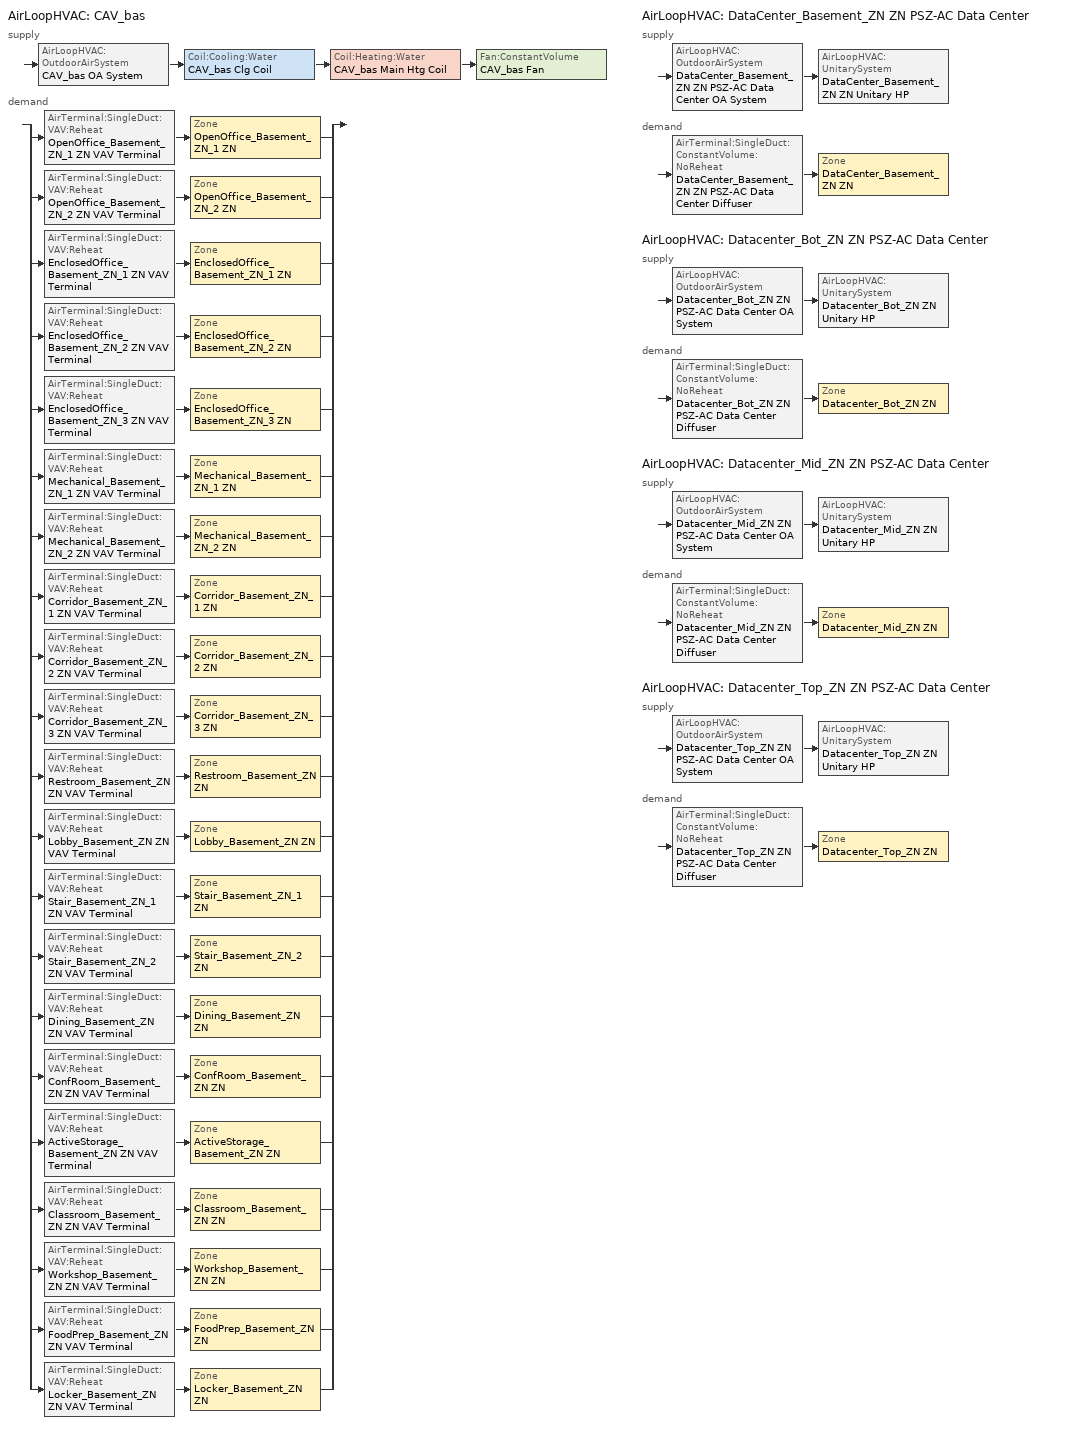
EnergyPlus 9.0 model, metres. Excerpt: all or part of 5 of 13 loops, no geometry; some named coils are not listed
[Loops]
AirLoopHVAC 'CAV_bas'
 supply: AirLoopHVAC:OutdoorAirSystem 'CAV_bas OA System' > Coil:Cooling:Water 'CAV_bas Clg Coil' > Coil:Heating:Water 'CAV_bas Main Htg Coil' > Fan:ConstantVolume 'CAV_bas Fan'
 demand: split
  | AirTerminal:SingleDuct:VAV:Reheat 'OpenOffice_Basement_ZN_1 ZN VAV Terminal' > Zone 'OpenOffice_Basement_ZN_1 ZN'
  | AirTerminal:SingleDuct:VAV:Reheat 'OpenOffice_Basement_ZN_2 ZN VAV Terminal' > Zone 'OpenOffice_Basement_ZN_2 ZN'
  | AirTerminal:SingleDuct:VAV:Reheat 'EnclosedOffice_Basement_ZN_1 ZN VAV Terminal' > Zone 'EnclosedOffice_Basement_ZN_1 ZN'
  | AirTerminal:SingleDuct:VAV:Reheat 'EnclosedOffice_Basement_ZN_2 ZN VAV Terminal' > Zone 'EnclosedOffice_Basement_ZN_2 ZN'
  | AirTerminal:SingleDuct:VAV:Reheat 'EnclosedOffice_Basement_ZN_3 ZN VAV Terminal' > Zone 'EnclosedOffice_Basement_ZN_3 ZN'
  | AirTerminal:SingleDuct:VAV:Reheat 'Mechanical_Basement_ZN_1 ZN VAV Terminal' > Zone 'Mechanical_Basement_ZN_1 ZN'
  | AirTerminal:SingleDuct:VAV:Reheat 'Mechanical_Basement_ZN_2 ZN VAV Terminal' > Zone 'Mechanical_Basement_ZN_2 ZN'
  | AirTerminal:SingleDuct:VAV:Reheat 'Corridor_Basement_ZN_1 ZN VAV Terminal' > Zone 'Corridor_Basement_ZN_1 ZN'
  | AirTerminal:SingleDuct:VAV:Reheat 'Corridor_Basement_ZN_2 ZN VAV Terminal' > Zone 'Corridor_Basement_ZN_2 ZN'
  | AirTerminal:SingleDuct:VAV:Reheat 'Corridor_Basement_ZN_3 ZN VAV Terminal' > Zone 'Corridor_Basement_ZN_3 ZN'
  | AirTerminal:SingleDuct:VAV:Reheat 'Restroom_Basement_ZN ZN VAV Terminal' > Zone 'Restroom_Basement_ZN ZN'
  | AirTerminal:SingleDuct:VAV:Reheat 'Lobby_Basement_ZN ZN VAV Terminal' > Zone 'Lobby_Basement_ZN ZN'
  | AirTerminal:SingleDuct:VAV:Reheat 'Stair_Basement_ZN_1 ZN VAV Terminal' > Zone 'Stair_Basement_ZN_1 ZN'
  | AirTerminal:SingleDuct:VAV:Reheat 'Stair_Basement_ZN_2 ZN VAV Terminal' > Zone 'Stair_Basement_ZN_2 ZN'
  | AirTerminal:SingleDuct:VAV:Reheat 'Dining_Basement_ZN ZN VAV Terminal' > Zone 'Dining_Basement_ZN ZN'
  | AirTerminal:SingleDuct:VAV:Reheat 'ConfRoom_Basement_ZN ZN VAV Terminal' > Zone 'ConfRoom_Basement_ZN ZN'
  | AirTerminal:SingleDuct:VAV:Reheat 'ActiveStorage_Basement_ZN ZN VAV Terminal' > Zone 'ActiveStorage_Basement_ZN ZN'
  | AirTerminal:SingleDuct:VAV:Reheat 'Classroom_Basement_ZN ZN VAV Terminal' > Zone 'Classroom_Basement_ZN ZN'
  | AirTerminal:SingleDuct:VAV:Reheat 'Workshop_Basement_ZN ZN VAV Terminal' > Zone 'Workshop_Basement_ZN ZN'
  | AirTerminal:SingleDuct:VAV:Reheat 'FoodPrep_Basement_ZN ZN VAV Terminal' > Zone 'FoodPrep_Basement_ZN ZN'
  | AirTerminal:SingleDuct:VAV:Reheat 'Locker_Basement_ZN ZN VAV Terminal' > Zone 'Locker_Basement_ZN ZN'
AirLoopHVAC 'DataCenter_Basement_ZN ZN PSZ-AC Data Center'
 supply: AirLoopHVAC:OutdoorAirSystem 'DataCenter_Basement_ZN ZN PSZ-AC Data Center OA System' > AirLoopHVAC:UnitarySystem 'DataCenter_Basement_ZN ZN Unitary HP'
 demand: AirTerminal:SingleDuct:ConstantVolume:NoReheat 'DataCenter_Basement_ZN ZN PSZ-AC Data Center Diffuser' > Zone 'DataCenter_Basement_ZN ZN'
AirLoopHVAC 'Datacenter_Bot_ZN ZN PSZ-AC Data Center'
 supply: AirLoopHVAC:OutdoorAirSystem 'Datacenter_Bot_ZN ZN PSZ-AC Data Center OA System' > AirLoopHVAC:UnitarySystem 'Datacenter_Bot_ZN ZN Unitary HP'
 demand: AirTerminal:SingleDuct:ConstantVolume:NoReheat 'Datacenter_Bot_ZN ZN PSZ-AC Data Center Diffuser' > Zone 'Datacenter_Bot_ZN ZN'
AirLoopHVAC 'Datacenter_Mid_ZN ZN PSZ-AC Data Center'
 supply: AirLoopHVAC:OutdoorAirSystem 'Datacenter_Mid_ZN ZN PSZ-AC Data Center OA System' > AirLoopHVAC:UnitarySystem 'Datacenter_Mid_ZN ZN Unitary HP'
 demand: AirTerminal:SingleDuct:ConstantVolume:NoReheat 'Datacenter_Mid_ZN ZN PSZ-AC Data Center Diffuser' > Zone 'Datacenter_Mid_ZN ZN'
AirLoopHVAC 'Datacenter_Top_ZN ZN PSZ-AC Data Center'
 supply: AirLoopHVAC:OutdoorAirSystem 'Datacenter_Top_ZN ZN PSZ-AC Data Center OA System' > AirLoopHVAC:UnitarySystem 'Datacenter_Top_ZN ZN Unitary HP'
 demand: AirTerminal:SingleDuct:ConstantVolume:NoReheat 'Datacenter_Top_ZN ZN PSZ-AC Data Center Diffuser' > Zone 'Datacenter_Top_ZN ZN'
[ZoneControl:Thermostat] Control Object Type 1=ThermostatSetpoint:DualSetpoint
Name | Zone or ZoneList | Control Type Schedule | Control Name 1
ActiveStorage_Basement_ZN ZN Thermostat | ActiveStorage_Basement_ZN ZN | ActiveStorage_Basement_ZN ZN Thermostat Schedule | Storage Thermostat 1
Classroom_Basement_ZN ZN Thermostat | Classroom_Basement_ZN ZN | Classroom_Basement_ZN ZN Thermostat Schedule | Classroom Thermostat 1
ConfRoom_Basement_ZN ZN Thermostat | ConfRoom_Basement_ZN ZN | ConfRoom_Basement_ZN ZN Thermostat Schedule | Conference Thermostat 1
Corridor_Basement_ZN_1 ZN Thermostat | Corridor_Basement_ZN_1 ZN | Corridor_Basement_ZN_1 ZN Thermostat Schedule | Corridor Thermostat 1
Corridor_Basement_ZN_2 ZN Thermostat | Corridor_Basement_ZN_2 ZN | Corridor_Basement_ZN_2 ZN Thermostat Schedule | Corridor Thermostat 2
Corridor_Basement_ZN_3 ZN Thermostat | Corridor_Basement_ZN_3 ZN | Corridor_Basement_ZN_3 ZN Thermostat Schedule | Corridor Thermostat 3
DataCenter_Basement_ZN ZN Thermostat | DataCenter_Basement_ZN ZN | DataCenter_Basement_ZN ZN Thermostat Schedule | OfficeLarge Main Data Center Thermostat 1
Datacenter_Bot_ZN ZN Thermostat | Datacenter_Bot_ZN ZN | Datacenter_Bot_ZN ZN Thermostat Schedule | OfficeLarge Data Center Thermostat 1
Datacenter_Mid_ZN ZN Thermostat | Datacenter_Mid_ZN ZN | Datacenter_Mid_ZN ZN Thermostat Schedule | OfficeLarge Data Center Thermostat 2
Datacenter_Top_ZN ZN Thermostat | Datacenter_Top_ZN ZN | Datacenter_Top_ZN ZN Thermostat Schedule | OfficeLarge Data Center Thermostat 3
Dining_Basement_ZN ZN Thermostat | Dining_Basement_ZN ZN | Dining_Basement_ZN ZN Thermostat Schedule | Dining Thermostat 1
EnclosedOffice_Basement_ZN_1 ZN Thermostat | EnclosedOffice_Basement_ZN_1 ZN | EnclosedOffice_Basement_ZN_1 ZN Thermostat Schedule | ClosedOffice Thermostat 1
EnclosedOffice_Basement_ZN_2 ZN Thermostat | EnclosedOffice_Basement_ZN_2 ZN | EnclosedOffice_Basement_ZN_2 ZN Thermostat Schedule | ClosedOffice Thermostat 2
EnclosedOffice_Basement_ZN_3 ZN Thermostat | EnclosedOffice_Basement_ZN_3 ZN | EnclosedOffice_Basement_ZN_3 ZN Thermostat Schedule | ClosedOffice Thermostat 3
FoodPrep_Basement_ZN ZN Thermostat | FoodPrep_Basement_ZN ZN | FoodPrep_Basement_ZN ZN Thermostat Schedule | BreakRoom Thermostat 1
Lobby_Basement_ZN ZN Thermostat | Lobby_Basement_ZN ZN | Lobby_Basement_ZN ZN Thermostat Schedule | Lobby Thermostat 2
Locker_Basement_ZN ZN Thermostat | Locker_Basement_ZN ZN | Locker_Basement_ZN ZN Thermostat Schedule | BreakRoom Thermostat 2
Mechanical_Basement_ZN_1 ZN Thermostat | Mechanical_Basement_ZN_1 ZN | Mechanical_Basement_ZN_1 ZN Thermostat Schedule | Elec/MechRoom Thermostat 1
Mechanical_Basement_ZN_2 ZN Thermostat | Mechanical_Basement_ZN_2 ZN | Mechanical_Basement_ZN_2 ZN Thermostat Schedule | Elec/MechRoom Thermostat 2
OpenOffice_Basement_ZN_1 ZN Thermostat | OpenOffice_Basement_ZN_1 ZN | OpenOffice_Basement_ZN_1 ZN Thermostat Schedule | OpenOffice Thermostat 1
OpenOffice_Basement_ZN_2 ZN Thermostat | OpenOffice_Basement_ZN_2 ZN | OpenOffice_Basement_ZN_2 ZN Thermostat Schedule | OpenOffice Thermostat 2
Restroom_Basement_ZN ZN Thermostat | Restroom_Basement_ZN ZN | Restroom_Basement_ZN ZN Thermostat Schedule | Restroom Thermostat 1
Stair_Basement_ZN_1 ZN Thermostat | Stair_Basement_ZN_1 ZN | Stair_Basement_ZN_1 ZN Thermostat Schedule | Stair Thermostat 1
Stair_Basement_ZN_2 ZN Thermostat | Stair_Basement_ZN_2 ZN | Stair_Basement_ZN_2 ZN Thermostat Schedule | Stair Thermostat 2
Workshop_Basement_ZN ZN Thermostat | Workshop_Basement_ZN ZN | Workshop_Basement_ZN ZN Thermostat Schedule | BreakRoom Thermostat 4
[ThermostatSetpoint:DualSetpoint]
Name | Heating Setpoint Temperature Schedule | Cooling Setpoint Temperature Schedule
Storage Thermostat 1; Classroom Thermostat 1; Conference Thermostat 1; Corridor Thermostat 1; Corridor Thermostat 2; Corridor Thermostat 3; Dining Thermostat 1; ClosedOffice Thermostat 1; ClosedOffice Thermostat 2; ClosedOffice Thermostat 3; BreakRoom Thermostat 1; Lobby Thermostat 2; BreakRoom Thermostat 2; Elec/MechRoom Thermostat 1; Elec/MechRoom Thermostat 2; OpenOffice Thermostat 1; OpenOffice Thermostat 2; Restroom Thermostat 1; Stair Thermostat 1; Stair Thermostat 2; BreakRoom Thermostat 4 | OfficeLarge HTGSETP_SCH_YES_OPTIMUM | OfficeLarge CLGSETP_SCH_NO_SETBACK
OfficeLarge Main Data Center Thermostat 1; OfficeLarge Data Center Thermostat 1; OfficeLarge Data Center Thermostat 2; OfficeLarge Data Center Thermostat 3 | OfficeLarge HTGSETP_DC_SCH | OfficeLarge CLGSETP_DC_SCH
[AirTerminal:SingleDuct:VAV:Reheat] Availability Schedule=Always On Discrete; Maximum Air Flow Rate {m3/s}=Autosize; Zone Minimum Air Flow Input Method=Constant; Fixed Minimum Air Flow Rate {m3/s}=0; Maximum Hot Water or Steam Flow Rate {m3/s}=Autosize; Minimum Hot Water or Steam Flow Rate {m3/s}=0; Convergence Tolerance=0.001; Damper Heating Action=ReverseWithLimits; Maximum Flow per Zone Floor Area During Reheat {m3/s-m2}=0; Maximum Flow Fraction During Reheat=0.5; Maximum Reheat Air Temperature {C}=50
Name | Constant Minimum Air Flow Fraction | Reheat Coil
ActiveStorage_Basement_ZN ZN VAV Terminal | 0.2 | ActiveStorage_Basement_ZN ZN Reheat Coil
Classroom_Basement_ZN ZN VAV Terminal | 0.7 | Classroom_Basement_ZN ZN Reheat Coil
ConfRoom_Basement_ZN ZN VAV Terminal | 0.7 | ConfRoom_Basement_ZN ZN Reheat Coil
Corridor_Basement_ZN_1 ZN VAV Terminal | 0.2 | Corridor_Basement_ZN_1 ZN Reheat Coil
Corridor_Basement_ZN_2 ZN VAV Terminal | 0.2 | Corridor_Basement_ZN_2 ZN Reheat Coil
Corridor_Basement_ZN_3 ZN VAV Terminal | 0.2 | Corridor_Basement_ZN_3 ZN Reheat Coil
Dining_Basement_ZN ZN VAV Terminal | 0.2 | Dining_Basement_ZN ZN Reheat Coil
EnclosedOffice_Basement_ZN_1 ZN VAV Terminal | 0.2 | EnclosedOffice_Basement_ZN_1 ZN Reheat Coil
EnclosedOffice_Basement_ZN_2 ZN VAV Terminal | 0.2 | EnclosedOffice_Basement_ZN_2 ZN Reheat Coil
EnclosedOffice_Basement_ZN_3 ZN VAV Terminal | 0.2 | EnclosedOffice_Basement_ZN_3 ZN Reheat Coil
FoodPrep_Basement_ZN ZN VAV Terminal | 0.7 | FoodPrep_Basement_ZN ZN Reheat Coil
Lobby_Basement_ZN ZN VAV Terminal | 0.2 | Lobby_Basement_ZN ZN Reheat Coil
Locker_Basement_ZN ZN VAV Terminal | 0.7 | Locker_Basement_ZN ZN Reheat Coil
Mechanical_Basement_ZN_1 ZN VAV Terminal | 0.2 | Mechanical_Basement_ZN_1 ZN Reheat Coil
Mechanical_Basement_ZN_2 ZN VAV Terminal | 0.2 | Mechanical_Basement_ZN_2 ZN Reheat Coil
OpenOffice_Basement_ZN_1 ZN VAV Terminal | 0.2 | OpenOffice_Basement_ZN_1 ZN Reheat Coil
OpenOffice_Basement_ZN_2 ZN VAV Terminal | 0.2 | OpenOffice_Basement_ZN_2 ZN Reheat Coil
Restroom_Basement_ZN ZN VAV Terminal | 0.2 | Restroom_Basement_ZN ZN Reheat Coil
Stair_Basement_ZN_1 ZN VAV Terminal | 0.2 | Stair_Basement_ZN_1 ZN Reheat Coil
Stair_Basement_ZN_2 ZN VAV Terminal | 0.2 | Stair_Basement_ZN_2 ZN Reheat Coil
Workshop_Basement_ZN ZN VAV Terminal | 0.7 | Workshop_Basement_ZN ZN Reheat Coil
[Coil:Heating:Water]
CAV_bas Main Htg Coil: Availability Schedule=Always On Discrete; U-Factor Times Area Value {W/K}=Autosize; Maximum Water Flow Rate {m3/s}=Autosize; Performance Input Method=UFactorTimesAreaAndDesignWaterFlowRate; Rated Capacity {W}=Autosize; Rated Inlet Water Temperature {C}=82.2222; Rated Inlet Air Temperature {C}=7.22222; Rated Outlet Water Temperature {C}=71.1111; Rated Outlet Air Temperature {C}=16.6667; Rated Ratio for Air and Water Convection=0.5
[Zone equipment]
ActiveStorage_Basement_ZN ZN: ActiveStorage_Basement_ZN ZN VAV Terminal
Classroom_Basement_ZN ZN: Classroom_Basement_ZN ZN VAV Terminal
ConfRoom_Basement_ZN ZN: ConfRoom_Basement_ZN ZN VAV Terminal
Corridor_Basement_ZN_1 ZN: Corridor_Basement_ZN_1 ZN VAV Terminal
Corridor_Basement_ZN_2 ZN: Corridor_Basement_ZN_2 ZN VAV Terminal
Corridor_Basement_ZN_3 ZN: Corridor_Basement_ZN_3 ZN VAV Terminal
DataCenter_Basement_ZN ZN: DataCenter_Basement_ZN ZN PSZ-AC Data Center Diffuser
Datacenter_Bot_ZN ZN: Datacenter_Bot_ZN ZN PSZ-AC Data Center Diffuser
Datacenter_Mid_ZN ZN: Datacenter_Mid_ZN ZN PSZ-AC Data Center Diffuser
Datacenter_Top_ZN ZN: Datacenter_Top_ZN ZN PSZ-AC Data Center Diffuser
Dining_Basement_ZN ZN: Dining_Basement_ZN ZN VAV Terminal
EnclosedOffice_Basement_ZN_1 ZN: EnclosedOffice_Basement_ZN_1 ZN VAV Terminal
EnclosedOffice_Basement_ZN_2 ZN: EnclosedOffice_Basement_ZN_2 ZN VAV Terminal
EnclosedOffice_Basement_ZN_3 ZN: EnclosedOffice_Basement_ZN_3 ZN VAV Terminal
FoodPrep_Basement_ZN ZN: FoodPrep_Basement_ZN ZN VAV Terminal
Lobby_Basement_ZN ZN: Lobby_Basement_ZN ZN VAV Terminal
Locker_Basement_ZN ZN: Locker_Basement_ZN ZN VAV Terminal
Mechanical_Basement_ZN_1 ZN: Mechanical_Basement_ZN_1 ZN VAV Terminal
Mechanical_Basement_ZN_2 ZN: Mechanical_Basement_ZN_2 ZN VAV Terminal
OpenOffice_Basement_ZN_1 ZN: OpenOffice_Basement_ZN_1 ZN VAV Terminal
OpenOffice_Basement_ZN_2 ZN: OpenOffice_Basement_ZN_2 ZN VAV Terminal
Restroom_Basement_ZN ZN: Restroom_Basement_ZN ZN VAV Terminal
Stair_Basement_ZN_1 ZN: Stair_Basement_ZN_1 ZN VAV Terminal
Stair_Basement_ZN_2 ZN: Stair_Basement_ZN_2 ZN VAV Terminal
Workshop_Basement_ZN ZN: Workshop_Basement_ZN ZN VAV Terminal
[Sizing:Zone] Zone Cooling Design Supply Air Temperature Input Method=SupplyAirTemperature; Zone Cooling Design Supply Air Temperature {C}=12.7778; Zone Cooling Design Supply Air Temperature Difference {deltaC}=11.11; Zone Heating Design Supply Air Temperature Input Method=SupplyAirTemperature; Zone Heating Design Supply Air Temperature Difference {deltaC}=11.11; Zone Cooling Design Supply Air Humidity Ratio {kgWater/kgDryAir}=0.0085; Zone Heating Design Supply Air Humidity Ratio {kgWater/kgDryAir}=0.008; Cooling Design Air Flow Rate {m3/s}=0; Cooling Minimum Air Flow per Zone Floor Area {m3/s-m2}=0.000762; Cooling Minimum Air Flow {m3/s}=0; Cooling Minimum Air Flow Fraction=0; Heating Design Air Flow Method=DesignDay; Heating Design Air Flow Rate {m3/s}=0; Heating Maximum Air Flow per Zone Floor Area {m3/s-m2}=0.002032; Heating Maximum Air Flow {m3/s}=0.141576; Heating Maximum Air Flow Fraction=0.3; Account for Dedicated Outdoor Air System=No
Name | Zone Heating Design Supply Air Temperature {C} | Design Specification Outdoor Air Object | Cooling Design Air Flow Method | Design Specification Zone Air Distribution Object
ActiveStorage_Basement_ZN ZN | 50 | Storage Ventilation | DesignDayWithLimit | ActiveStorage_Basement_ZN ZN Design Spec Zone Air Dist
Classroom_Basement_ZN ZN | 50 | Classroom Ventilation | DesignDayWithLimit | Classroom_Basement_ZN ZN Design Spec Zone Air Dist
ConfRoom_Basement_ZN ZN | 50 | Conference Ventilation | DesignDayWithLimit | ConfRoom_Basement_ZN ZN Design Spec Zone Air Dist
Corridor_Basement_ZN_1 ZN | 50 | Corridor Ventilation | DesignDayWithLimit | Corridor_Basement_ZN_1 ZN Design Spec Zone Air Dist
Corridor_Basement_ZN_2 ZN | 50 | Corridor Ventilation | DesignDayWithLimit | Corridor_Basement_ZN_2 ZN Design Spec Zone Air Dist
Corridor_Basement_ZN_3 ZN | 50 | Corridor Ventilation | DesignDayWithLimit | Corridor_Basement_ZN_3 ZN Design Spec Zone Air Dist
DataCenter_Basement_ZN ZN | 40 | OfficeLarge Main Data Center Ventilation | DesignDay | DataCenter_Basement_ZN ZN Design Spec Zone Air Dist
Datacenter_Bot_ZN ZN | 40 | OfficeLarge Data Center Ventilation | DesignDay | Datacenter_Bot_ZN ZN Design Spec Zone Air Dist
Datacenter_Mid_ZN ZN | 40 | OfficeLarge Data Center Ventilation | DesignDay | Datacenter_Mid_ZN ZN Design Spec Zone Air Dist
Datacenter_Top_ZN ZN | 40 | OfficeLarge Data Center Ventilation | DesignDay | Datacenter_Top_ZN ZN Design Spec Zone Air Dist
Dining_Basement_ZN ZN | 50 | Dining Ventilation | DesignDayWithLimit | Dining_Basement_ZN ZN Design Spec Zone Air Dist
EnclosedOffice_Basement_ZN_1 ZN | 50 | ClosedOffice Ventilation | DesignDayWithLimit | EnclosedOffice_Basement_ZN_1 ZN Design Spec Zone Air Dist
EnclosedOffice_Basement_ZN_2 ZN | 50 | ClosedOffice Ventilation | DesignDayWithLimit | EnclosedOffice_Basement_ZN_2 ZN Design Spec Zone Air Dist
EnclosedOffice_Basement_ZN_3 ZN | 50 | ClosedOffice Ventilation | DesignDayWithLimit | EnclosedOffice_Basement_ZN_3 ZN Design Spec Zone Air Dist
FoodPrep_Basement_ZN ZN | 50 | BreakRoom Ventilation | DesignDayWithLimit | FoodPrep_Basement_ZN ZN Design Spec Zone Air Dist
Lobby_Basement_ZN ZN | 50 | Lobby Ventilation | DesignDayWithLimit | Lobby_Basement_ZN ZN Design Spec Zone Air Dist
Locker_Basement_ZN ZN | 50 | BreakRoom Ventilation | DesignDayWithLimit | Locker_Basement_ZN ZN Design Spec Zone Air Dist
Mechanical_Basement_ZN_1 ZN | 50 | Elec/MechRoom Ventilation | DesignDayWithLimit | Mechanical_Basement_ZN_1 ZN Design Spec Zone Air Dist
Mechanical_Basement_ZN_2 ZN | 50 | Elec/MechRoom Ventilation | DesignDayWithLimit | Mechanical_Basement_ZN_2 ZN Design Spec Zone Air Dist
OpenOffice_Basement_ZN_1 ZN | 50 | OpenOffice Ventilation | DesignDayWithLimit | OpenOffice_Basement_ZN_1 ZN Design Spec Zone Air Dist
OpenOffice_Basement_ZN_2 ZN | 50 | OpenOffice Ventilation | DesignDayWithLimit | OpenOffice_Basement_ZN_2 ZN Design Spec Zone Air Dist
Restroom_Basement_ZN ZN | 50 | Restroom Ventilation | DesignDayWithLimit | Restroom_Basement_ZN ZN Design Spec Zone Air Dist
Stair_Basement_ZN_1 ZN | 50 | Stair Ventilation | DesignDayWithLimit | Stair_Basement_ZN_1 ZN Design Spec Zone Air Dist
Stair_Basement_ZN_2 ZN | 50 | Stair Ventilation | DesignDayWithLimit | Stair_Basement_ZN_2 ZN Design Spec Zone Air Dist
Workshop_Basement_ZN ZN | 50 | BreakRoom Ventilation | DesignDayWithLimit | Workshop_Basement_ZN ZN Design Spec Zone Air Dist
[DesignSpecification:ZoneAirDistribution] Zone Air Distribution Effectiveness in Cooling Mode=1; Zone Air Distribution Effectiveness in Heating Mode=1
ActiveStorage_Basement_ZN ZN Design Spec Zone Air Dist; Classroom_Basement_ZN ZN Design Spec Zone Air Dist; ConfRoom_Basement_ZN ZN Design Spec Zone Air Dist; Corridor_Basement_ZN_1 ZN Design Spec Zone Air Dist; Corridor_Basement_ZN_2 ZN Design Spec Zone Air Dist; Corridor_Basement_ZN_3 ZN Design Spec Zone Air Dist; DataCenter_Basement_ZN ZN Design Spec Zone Air Dist; Datacenter_Bot_ZN ZN Design Spec Zone Air Dist; Datacenter_Mid_ZN ZN Design Spec Zone Air Dist; Datacenter_Top_ZN ZN Design Spec Zone Air Dist; Dining_Basement_ZN ZN Design Spec Zone Air Dist; EnclosedOffice_Basement_ZN_1 ZN Design Spec Zone Air Dist; EnclosedOffice_Basement_ZN_2 ZN Design Spec Zone Air Dist; EnclosedOffice_Basement_ZN_3 ZN Design Spec Zone Air Dist; FoodPrep_Basement_ZN ZN Design Spec Zone Air Dist; Lobby_Basement_ZN ZN Design Spec Zone Air Dist; Locker_Basement_ZN ZN Design Spec Zone Air Dist; Mechanical_Basement_ZN_1 ZN Design Spec Zone Air Dist; Mechanical_Basement_ZN_2 ZN Design Spec Zone Air Dist; OpenOffice_Basement_ZN_1 ZN Design Spec Zone Air Dist; OpenOffice_Basement_ZN_2 ZN Design Spec Zone Air Dist; Restroom_Basement_ZN ZN Design Spec Zone Air Dist; Stair_Basement_ZN_1 ZN Design Spec Zone Air Dist; Stair_Basement_ZN_2 ZN Design Spec Zone Air Dist; Workshop_Basement_ZN ZN Design Spec Zone Air Dist
[Controller:MechanicalVentilation] Availability Schedule=Always On Discrete; Demand Controlled Ventilation=No; System Outdoor Air Method=ZoneSum
CAV_bas Vent Controller: Zone Name 1=ActiveStorage_Basement_ZN ZN; Design Specification Outdoor Air Object Name 1=Storage Ventilation; Design Specification Zone Air Distribution Object Name 1=ActiveStorage_Basement_ZN ZN Design Spec Zone Air Dist; Zone Name 2=Classroom_Basement_ZN ZN; Design Specification Outdoor Air Object Name 2=Classroom Ventilation; Design Specification Zone Air Distribution Object Name 2=Classroom_Basement_ZN ZN Design Spec Zone Air Dist; Zone Name 3=ConfRoom_Basement_ZN ZN; Design Specification Outdoor Air Object Name 3=Conference Ventilation; Design Specification Zone Air Distribution Object Name 3=ConfRoom_Basement_ZN ZN Design Spec Zone Air Dist; Zone Name 4=Corridor_Basement_ZN_1 ZN; Design Specification Outdoor Air Object Name 4=Corridor Ventilation; Design Specification Zone Air Distribution Object Name 4=Corridor_Basement_ZN_1 ZN Design Spec Zone Air Dist; Zone Name 5=Corridor_Basement_ZN_2 ZN; Design Specification Outdoor Air Object Name 5=Corridor Ventilation; Design Specification Zone Air Distribution Object Name 5=Corridor_Basement_ZN_2 ZN Design Spec Zone Air Dist; Zone Name 6=Corridor_Basement_ZN_3 ZN; Design Specification Outdoor Air Object Name 6=Corridor Ventilation; Design Specification Zone Air Distribution Object Name 6=Corridor_Basement_ZN_3 ZN Design Spec Zone Air Dist; Zone Name 7=Dining_Basement_ZN ZN; Design Specification Outdoor Air Object Name 7=Dining Ventilation; Design Specification Zone Air Distribution Object Name 7=Dining_Basement_ZN ZN Design Spec Zone Air Dist; Zone Name 8=EnclosedOffice_Basement_ZN_1 ZN; Design Specification Outdoor Air Object Name 8=ClosedOffice Ventilation; Design Specification Zone Air Distribution Object Name 8=EnclosedOffice_Basement_ZN_1 ZN Design Spec Zone Air Dist; Zone Name 9=EnclosedOffice_Basement_ZN_2 ZN; Design Specification Outdoor Air Object Name 9=ClosedOffice Ventilation; Design Specification Zone Air Distribution Object Name 9=EnclosedOffice_Basement_ZN_2 ZN Design Spec Zone Air Dist; Zone Name 10=EnclosedOffice_Basement_ZN_3 ZN; Design Specification Outdoor Air Object Name 10=ClosedOffice Ventilation; Design Specification Zone Air Distribution Object Name 10=EnclosedOffice_Basement_ZN_3 ZN Design Spec Zone Air Dist; Zone Name 11=FoodPrep_Basement_ZN ZN; Design Specification Outdoor Air Object Name 11=BreakRoom Ventilation; Design Specification Zone Air Distribution Object Name 11=FoodPrep_Basement_ZN ZN Design Spec Zone Air Dist; Zone Name 12=Lobby_Basement_ZN ZN; Design Specification Outdoor Air Object Name 12=Lobby Ventilation; Design Specification Zone Air Distribution Object Name 12=Lobby_Basement_ZN ZN Design Spec Zone Air Dist; Zone Name 13=Locker_Basement_ZN ZN; Design Specification Outdoor Air Object Name 13=BreakRoom Ventilation; Design Specification Zone Air Distribution Object Name 13=Locker_Basement_ZN ZN Design Spec Zone Air Dist; Zone Name 14=Mechanical_Basement_ZN_1 ZN; Design Specification Outdoor Air Object Name 14=Elec/MechRoom Ventilation; Design Specification Zone Air Distribution Object Name 14=Mechanical_Basement_ZN_1 ZN Design Spec Zone Air Dist; Zone Name 15=Mechanical_Basement_ZN_2 ZN; Design Specification Outdoor Air Object Name 15=Elec/MechRoom Ventilation; Design Specification Zone Air Distribution Object Name 15=Mechanical_Basement_ZN_2 ZN Design Spec Zone Air Dist; Zone Name 16=OpenOffice_Basement_ZN_1 ZN; Design Specification Outdoor Air Object Name 16=OpenOffice Ventilation; Design Specification Zone Air Distribution Object Name 16=OpenOffice_Basement_ZN_1 ZN Design Spec Zone Air Dist; Zone Name 17=OpenOffice_Basement_ZN_2 ZN; Design Specification Outdoor Air Object Name 17=OpenOffice Ventilation; Design Specification Zone Air Distribution Object Name 17=OpenOffice_Basement_ZN_2 ZN Design Spec Zone Air Dist; Zone Name 18=Restroom_Basement_ZN ZN; Design Specification Outdoor Air Object Name 18=Restroom Ventilation; Design Specification Zone Air Distribution Object Name 18=Restroom_Basement_ZN ZN Design Spec Zone Air Dist; Zone Name 19=Stair_Basement_ZN_1 ZN; Design Specification Outdoor Air Object Name 19=Stair Ventilation; Design Specification Zone Air Distribution Object Name 19=Stair_Basement_ZN_1 ZN Design Spec Zone Air Dist; Zone Name 20=Stair_Basement_ZN_2 ZN; Design Specification Outdoor Air Object Name 20=Stair Ventilation; Design Specification Zone Air Distribution Object Name 20=Stair_Basement_ZN_2 ZN Design Spec Zone Air Dist; Zone Name 21=Workshop_Basement_ZN ZN; Design Specification Outdoor Air Object Name 21=BreakRoom Ventilation; Design Specification Zone Air Distribution Object Name 21=Workshop_Basement_ZN ZN Design Spec Zone Air Dist
Controller Mechanical Ventilation 1: Zone Name 1=DataCenter_Basement_ZN ZN; Design Specification Outdoor Air Object Name 1=OfficeLarge Main Data Center Ventilation; Design Specification Zone Air Distribution Object Name 1=DataCenter_Basement_ZN ZN Design Spec Zone Air Dist
Controller Mechanical Ventilation 2: Zone Name 1=Datacenter_Bot_ZN ZN; Design Specification Outdoor Air Object Name 1=OfficeLarge Data Center Ventilation; Design Specification Zone Air Distribution Object Name 1=Datacenter_Bot_ZN ZN Design Spec Zone Air Dist
Controller Mechanical Ventilation 3: Zone Name 1=Datacenter_Mid_ZN ZN; Design Specification Outdoor Air Object Name 1=OfficeLarge Data Center Ventilation; Design Specification Zone Air Distribution Object Name 1=Datacenter_Mid_ZN ZN Design Spec Zone Air Dist
Controller Mechanical Ventilation 4: Zone Name 1=Datacenter_Top_ZN ZN; Design Specification Outdoor Air Object Name 1=OfficeLarge Data Center Ventilation; Design Specification Zone Air Distribution Object Name 1=Datacenter_Top_ZN ZN Design Spec Zone Air Dist
[DesignSpecification:OutdoorAir] Outdoor Air Method=Sum; Outdoor Air Flow per Zone {m3/s}=0; Outdoor Air Flow Air Changes per Hour {1/hr}=0
Name | Outdoor Air Flow per Person {m3/s-person} | Outdoor Air Flow per Zone Floor Area {m3/s-m2}
Storage Ventilation; Elec/MechRoom Ventilation | 0 | 0.0006096
Lobby Ventilation; Conference Ventilation; Dining Ventilation; ClosedOffice Ventilation; BreakRoom Ventilation; OpenOffice Ventilation | 0.00235974 | 0.0003048
Classroom Ventilation | 0.00471947 | 0.0006096
Corridor Ventilation; Restroom Ventilation; Stair Ventilation | 0 | 0.0003048
OfficeLarge Main Data Center Ventilation; OfficeLarge Data Center Ventilation | 0 | 0
[AirTerminal:SingleDuct:ConstantVolume:NoReheat] Availability Schedule=Always On Discrete; Maximum Air Flow Rate {m3/s}=AutoSize
DataCenter_Basement_ZN ZN PSZ-AC Data Center Diffuser; Datacenter_Bot_ZN ZN PSZ-AC Data Center Diffuser; Datacenter_Mid_ZN ZN PSZ-AC Data Center Diffuser; Datacenter_Top_ZN ZN PSZ-AC Data Center Diffuser
[AirLoopHVAC] Design Supply Air Flow Rate {m3/s}=AutoSize
CAV_bas; DataCenter_Basement_ZN ZN PSZ-AC Data Center; Datacenter_Bot_ZN ZN PSZ-AC Data Center; Datacenter_Mid_ZN ZN PSZ-AC Data Center; Datacenter_Top_ZN ZN PSZ-AC Data Center
[Sizing:System] Type of Load to Size On=Sensible; Design Outdoor Air Flow Rate {m3/s}=Autosize; Central Heating Maximum System Air Flow Ratio=1; Preheat Design Temperature {C}=7.22222; Preheat Design Humidity Ratio {kgWater/kgDryAir}=0.008; Precool Design Temperature {C}=12.7778; Precool Design Humidity Ratio {kgWater/kgDryAir}=0.008; Central Cooling Design Supply Air Temperature {C}=12.7778; Type of Zone Sum to Use=Coincident; 100% Outdoor Air in Cooling=No; 100% Outdoor Air in Heating=No; Central Cooling Design Supply Air Humidity Ratio {kgWater/kgDryAir}=0.0085; Central Heating Design Supply Air Humidity Ratio {kgWater/kgDryAir}=0.008; Cooling Supply Air Flow Rate Method=DesignDay; Cooling Supply Air Flow Rate {m3/s}=0; Cooling Supply Air Flow Rate Per Floor Area {m3/s-m2}=0.00996765; Cooling Fraction of Autosized Cooling Supply Air Flow Rate=1; Cooling Supply Air Flow Rate Per Unit Cooling Capacity {m3/s-W}=3.94755e-05; Heating Supply Air Flow Rate Method=DesignDay; Heating Supply Air Flow Rate {m3/s}=0; Heating Supply Air Flow Rate Per Floor Area {m3/s-m2}=0.00996765; Heating Fraction of Autosized Heating Supply Air Flow Rate=1; Heating Fraction of Autosized Cooling Supply Air Flow Rate=1; Heating Supply Air Flow Rate Per Unit Heating Capacity {m3/s-W}=3.15882e-05; System Outdoor Air Method=ZoneSum; Zone Maximum Outdoor Air Fraction=1; Cooling Design Capacity Method=CoolingDesignCapacity; Cooling Design Capacity {W}=Autosize; Cooling Design Capacity Per Floor Area {W/m2}=234.7; Fraction of Autosized Cooling Design Capacity=1; Heating Design Capacity Method=HeatingDesignCapacity; Heating Design Capacity {W}=Autosize; Heating Design Capacity Per Floor Area {W/m2}=157; Fraction of Autosized Heating Design Capacity=1; Central Cooling Capacity Control Method=OnOff
Name | Central Heating Design Supply Air Temperature {C}
CAV_bas | 16.6667
DataCenter_Basement_ZN ZN PSZ-AC Data Center; Datacenter_Bot_ZN ZN PSZ-AC Data Center; Datacenter_Mid_ZN ZN PSZ-AC Data Center; Datacenter_Top_ZN ZN PSZ-AC Data Center | 40
[Controller:WaterCoil] Control Variable=Temperature; Actuator Variable=Flow; Maximum Actuated Flow {m3/s}=Autosize; Minimum Actuated Flow {m3/s}=0
Name | Action | Controller Convergence Tolerance {deltaC}
CAV_bas Clg Coil Controller | Reverse | Autosize
CAV_bas Main Htg Coil Controller | Normal | 0.1
[Controller:OutdoorAir] Minimum Outdoor Air Flow Rate {m3/s}=Autosize; Maximum Outdoor Air Flow Rate {m3/s}=Autosize; Economizer Control Type=NoEconomizer; Economizer Control Action Type=ModulateFlow; Economizer Maximum Limit Dry-Bulb Temperature {C}=28; Economizer Maximum Limit Enthalpy {J/kg}=64000; Lockout Type=NoLockout; Minimum Limit Type=FixedMinimum; High Humidity Control=No; Control High Indoor Humidity Based on Outdoor Humidity Ratio=Yes; Heat Recovery Bypass Control Type=BypassWhenWithinEconomizerLimits
Name | Minimum Fraction of Outdoor Air Schedule | Mechanical Ventilation Controller | Minimum Outdoor Air Schedule
CAV_bas OA Controller | OfficeLarge MinOA_MotorizedDamper_Sched | CAV_bas Vent Controller
DataCenter_Basement_ZN ZN PSZ-AC Data Center OA System Controller |  | Controller Mechanical Ventilation 1 | Always On Discrete
Datacenter_Bot_ZN ZN PSZ-AC Data Center OA System Controller |  | Controller Mechanical Ventilation 2 | Always On Discrete
Datacenter_Mid_ZN ZN PSZ-AC Data Center OA System Controller |  | Controller Mechanical Ventilation 3 | Always On Discrete
Datacenter_Top_ZN ZN PSZ-AC Data Center OA System Controller |  | Controller Mechanical Ventilation 4 | Always On Discrete
[SetpointManager:MixedAir] Control Variable=Temperature
Node 579 OS Default SPM; Node 576 OS Default SPM; Node 573 OS Default SPM; Node 711 OS Default SPM; Node 725 OS Default SPM; Node 739 OS Default SPM; Node 753 OS Default SPM
[Coil:Cooling:Water]
CAV_bas Clg Coil: Availability Schedule=Always On Discrete; Design Water Flow Rate {m3/s}=Autosize; Design Air Flow Rate {m3/s}=Autosize; Design Inlet Water Temperature {C}=Autosize; Design Inlet Air Temperature {C}=Autosize; Design Outlet Air Temperature {C}=Autosize; Design Inlet Air Humidity Ratio {kgWater/kgDryAir}=Autosize; Design Outlet Air Humidity Ratio {kgWater/kgDryAir}=Autosize; Type of Analysis=SimpleAnalysis; Heat Exchanger Configuration=CrossFlow
[Fan:ConstantVolume]
CAV_bas Fan: Availability Schedule=OfficeLarge HVACOperationSchd; Fan Total Efficiency=0.62; Pressure Rise {Pa}=996.356; Maximum Flow Rate {m3/s}=AutoSize; Motor Efficiency=0.9; Motor In Airstream Fraction=1
[SetpointManager:Scheduled]
CAV_bas Supply Air Setpoint Manager: Control Variable=Temperature; Schedule=Supply Air Temp - 55.0F 3
[AirLoopHVAC:UnitarySystem] Control Type=Load; Dehumidification Control Type=None; Fan Placement=BlowThrough; Supply Air Fan Operating Mode Schedule=Always On Discrete; DX Heating Coil Sizing Ratio=1; Use DOAS DX Cooling Coil=No; Minimum Supply Air Temperature {C}=2; Latent Load Control=SensibleOnlyLoadControl; Cooling Supply Air Flow Rate {m3/s}=Autosize; Heating Supply Air Flow Rate {m3/s}=Autosize; No Load Supply Air Flow Rate {m3/s}=Autosize; Maximum Supply Air Temperature {C}=80; Maximum Outdoor Dry-Bulb Temperature for Supplemental Heater Operation {C}=4.44444; Maximum Cycling Rate {cycles/hr}=2.5; Heat Pump Time Constant {s}=60; Fraction of On-Cycle Power Use=0.01; Heat Pump Fan Delay Time {s}=60; Ancillary On-Cycle Electric Power {W}=0; Ancillary Off-Cycle Electric Power {W}=0
Name | Controlling Zone or Thermostat Location | Supply Fan | Heating Coil | Cooling Coil | Supplemental Heating Coil
DataCenter_Basement_ZN ZN Unitary HP | DataCenter_Basement_ZN ZN | DataCenter_Basement_ZN ZN PSZ-AC Data Center Fan | DataCenter_Basement_ZN ZN PSZ-AC Data Center Water-to-Air HP Htg Coil | DataCenter_Basement_ZN ZN PSZ-AC Data Center Water-to-Air HP Clg Coil | DataCenter_Basement_ZN ZN PSZ-AC Data Center Electric Backup Htg Coil
Datacenter_Bot_ZN ZN Unitary HP | Datacenter_Bot_ZN ZN | Datacenter_Bot_ZN ZN PSZ-AC Data Center Fan | Datacenter_Bot_ZN ZN PSZ-AC Data Center Water-to-Air HP Htg Coil | Datacenter_Bot_ZN ZN PSZ-AC Data Center Water-to-Air HP Clg Coil | Datacenter_Bot_ZN ZN PSZ-AC Data Center Electric Backup Htg Coil
Datacenter_Mid_ZN ZN Unitary HP | Datacenter_Mid_ZN ZN | Datacenter_Mid_ZN ZN PSZ-AC Data Center Fan | Datacenter_Mid_ZN ZN PSZ-AC Data Center Water-to-Air HP Htg Coil | Datacenter_Mid_ZN ZN PSZ-AC Data Center Water-to-Air HP Clg Coil | Datacenter_Mid_ZN ZN PSZ-AC Data Center Electric Backup Htg Coil
Datacenter_Top_ZN ZN Unitary HP | Datacenter_Top_ZN ZN | Datacenter_Top_ZN ZN PSZ-AC Data Center Fan | Datacenter_Top_ZN ZN PSZ-AC Data Center Water-to-Air HP Htg Coil | Datacenter_Top_ZN ZN PSZ-AC Data Center Water-to-Air HP Clg Coil | Datacenter_Top_ZN ZN PSZ-AC Data Center Electric Backup Htg Coil
[Fan:OnOff] Availability Schedule=Always On Discrete; Fan Total Efficiency=0.54; Pressure Rise {Pa}=622.722; Maximum Flow Rate {m3/s}=Autosize; Motor Efficiency=0.9; Motor In Airstream Fraction=1
Name | Fan Power Ratio Function of Speed Ratio Curve | Fan Efficiency Ratio Function of Speed Ratio Curve
DataCenter_Basement_ZN ZN PSZ-AC Data Center Fan | Fan On Off Power Curve | Fan On Off Efficiency Curve
Datacenter_Bot_ZN ZN PSZ-AC Data Center Fan | Fan On Off Power Curve 1 | Fan On Off Efficiency Curve 1
Datacenter_Mid_ZN ZN PSZ-AC Data Center Fan | Fan On Off Power Curve 2 | Fan On Off Efficiency Curve 2
Datacenter_Top_ZN ZN PSZ-AC Data Center Fan | Fan On Off Power Curve 3 | Fan On Off Efficiency Curve 3
[Coil:Heating:Electric] Availability Schedule=Always On Discrete; Efficiency=1; Nominal Capacity {W}=Autosize
DataCenter_Basement_ZN ZN PSZ-AC Data Center Electric Backup Htg Coil; Datacenter_Bot_ZN ZN PSZ-AC Data Center Electric Backup Htg Coil; Datacenter_Mid_ZN ZN PSZ-AC Data Center Electric Backup Htg Coil; Datacenter_Top_ZN ZN PSZ-AC Data Center Electric Backup Htg Coil
[SetpointManager:SingleZone:Reheat] Control Variable=Temperature; Minimum Supply Air Temperature {C}=12.7778; Maximum Supply Air Temperature {C}=40
Name | Control Zone
DataCenter_Basement_ZN ZN Setpoint Manager SZ Reheat | DataCenter_Basement_ZN ZN
Datacenter_Bot_ZN ZN Setpoint Manager SZ Reheat | Datacenter_Bot_ZN ZN
Datacenter_Mid_ZN ZN Setpoint Manager SZ Reheat | Datacenter_Mid_ZN ZN
Datacenter_Top_ZN ZN Setpoint Manager SZ Reheat | Datacenter_Top_ZN ZN
[Schedule:Compact]
ActiveStorage_Basement_ZN ZN Thermostat Schedule; Classroom_Basement_ZN ZN Thermostat Schedule; ConfRoom_Basement_ZN ZN Thermostat Schedule; Corridor_Basement_ZN_1 ZN Thermostat Schedule; Corridor_Basement_ZN_2 ZN Thermostat Schedule; Corridor_Basement_ZN_3 ZN Thermostat Schedule; DataCenter_Basement_ZN ZN Thermostat Schedule; Datacenter_Bot_ZN ZN Thermostat Schedule; Datacenter_Mid_ZN ZN Thermostat Schedule; Datacenter_Top_ZN ZN Thermostat Schedule; Dining_Basement_ZN ZN Thermostat Schedule; EnclosedOffice_Basement_ZN_1 ZN Thermostat Schedule; EnclosedOffice_Basement_ZN_2 ZN Thermostat Schedule; EnclosedOffice_Basement_ZN_3 ZN Thermostat Schedule; FoodPrep_Basement_ZN ZN Thermostat Schedule; Lobby_Basement_ZN ZN Thermostat Schedule; Locker_Basement_ZN ZN Thermostat Schedule; Mechanical_Basement_ZN_1 ZN Thermostat Schedule; Mechanical_Basement_ZN_2 ZN Thermostat Schedule; OpenOffice_Basement_ZN_1 ZN Thermostat Schedule; OpenOffice_Basement_ZN_2 ZN Thermostat Schedule; Restroom_Basement_ZN ZN Thermostat Schedule; Stair_Basement_ZN_1 ZN Thermostat Schedule; Stair_Basement_ZN_2 ZN Thermostat Schedule; Workshop_Basement_ZN ZN Thermostat Schedule: Through: 12/31, For: AllDays, Until: 24:00, 4
[Schedule:Day:Interval]
OfficeLarge HTGSETP_SCH_YES_OPTIMUM Default; OfficeLarge HTGSETP_SCH_YES_OPTIMUM Summer Design Day: No, 24:00, 15.6
OfficeLarge HTGSETP_SCH_YES_OPTIMUM Wkdy Day: No, 04:00, 15.6, 05:00, 17.8, 06:00, 20, 22:00, 21, 24:00, 15.6
OfficeLarge HTGSETP_SCH_YES_OPTIMUM Sat Day: No, 04:00, 15.6, 05:00, 17.8, 06:00, 20, 17:00, 21, 24:00, 15.6
OfficeLarge HTGSETP_SCH_YES_OPTIMUM Winter Design Day: No, 05:00, 15.6, 06:00, 17.6, 07:00, 19.6, 22:00, 21, 24:00, 15.6
OfficeLarge CLGSETP_SCH_NO_SETBACK Default; OfficeLarge CLGSETP_SCH_NO_SETBACK Default|WntrDsn|Sat|Wkdy Day; OfficeLarge CLGSETP_SCH_NO_SETBACK Winter Design Day: No, 24:00, 24
OfficeLarge CLGSETP_SCH_NO_SETBACK Summer Design Day: No, 05:00, 26.7, 06:00, 25.7, 07:00, 25, 22:00, 24, 24:00, 26.7
OfficeLarge MinOA_MotorizedDamper_Sched Default; OfficeLarge HVACOperationSchd Default: No, 24:00, 0
OfficeLarge MinOA_MotorizedDamper_Sched SmrDsn|Wkdy Day; OfficeLarge MinOA_MotorizedDamper_Sched Summer Design Day: No, 07:00, 0, 22:00, 1, 24:00, 0
OfficeLarge MinOA_MotorizedDamper_Sched WntrDsn|Sat Day; OfficeLarge MinOA_MotorizedDamper_Sched Winter Design Day: No, 07:00, 0, 18:00, 1, 24:00, 0
OfficeLarge HTGSETP_DC_SCH Default; OfficeLarge HTGSETP_DC_SCH Summer Design Day; OfficeLarge HTGSETP_DC_SCH Winter Design Day: No, 24:00, 18
OfficeLarge CLGSETP_DC_SCH Default; OfficeLarge CLGSETP_DC_SCH Summer Design Day; OfficeLarge CLGSETP_DC_SCH Winter Design Day: No, 24:00, 27
OfficeLarge HVACOperationSchd SmrDsn|Wkdy Day; OfficeLarge HVACOperationSchd Summer Design Day: No, 06:00, 0, 22:00, 1, 24:00, 0
OfficeLarge HVACOperationSchd Winter Design Day; OfficeLarge HVACOperationSchd WntrDsn|Sat Day: No, 06:00, 0, 18:00, 1, 24:00, 0
Supply Air Temp - 55.0F Default 3: No, 24:00, 12.7778
[Schedule:Week:Daily]
OfficeLarge HTGSETP_SCH_YES_OPTIMUM Week Rule - Jan1-Dec31: OfficeLarge HTGSETP_SCH_YES_OPTIMUM Default, OfficeLarge HTGSETP_SCH_YES_OPTIMUM Wkdy Day, OfficeLarge HTGSETP_SCH_YES_OPTIMUM Wkdy Day, OfficeLarge HTGSETP_SCH_YES_OPTIMUM Wkdy Day, OfficeLarge HTGSETP_SCH_YES_OPTIMUM Wkdy Day, OfficeLarge HTGSETP_SCH_YES_OPTIMUM Wkdy Day, OfficeLarge HTGSETP_SCH_YES_OPTIMUM Sat Day, OfficeLarge HTGSETP_SCH_YES_OPTIMUM Default, OfficeLarge HTGSETP_SCH_YES_OPTIMUM Summer Design Day, OfficeLarge HTGSETP_SCH_YES_OPTIMUM Winter Design Day, OfficeLarge HTGSETP_SCH_YES_OPTIMUM Default, OfficeLarge HTGSETP_SCH_YES_OPTIMUM Default
OfficeLarge CLGSETP_SCH_NO_SETBACK Week Rule - Jan1-Dec31: OfficeLarge CLGSETP_SCH_NO_SETBACK Default, OfficeLarge CLGSETP_SCH_NO_SETBACK Default|WntrDsn|Sat|Wkdy Day, OfficeLarge CLGSETP_SCH_NO_SETBACK Default|WntrDsn|Sat|Wkdy Day, OfficeLarge CLGSETP_SCH_NO_SETBACK Default|WntrDsn|Sat|Wkdy Day, OfficeLarge CLGSETP_SCH_NO_SETBACK Default|WntrDsn|Sat|Wkdy Day, OfficeLarge CLGSETP_SCH_NO_SETBACK Default|WntrDsn|Sat|Wkdy Day, OfficeLarge CLGSETP_SCH_NO_SETBACK Default|WntrDsn|Sat|Wkdy Day, OfficeLarge CLGSETP_SCH_NO_SETBACK Default, OfficeLarge CLGSETP_SCH_NO_SETBACK Summer Design Day, OfficeLarge CLGSETP_SCH_NO_SETBACK Winter Design Day, OfficeLarge CLGSETP_SCH_NO_SETBACK Default, OfficeLarge CLGSETP_SCH_NO_SETBACK Default
OfficeLarge MinOA_MotorizedDamper_Sched Week Rule - Jan1-Dec31: OfficeLarge MinOA_MotorizedDamper_Sched Default, OfficeLarge MinOA_MotorizedDamper_Sched SmrDsn|Wkdy Day, OfficeLarge MinOA_MotorizedDamper_Sched SmrDsn|Wkdy Day, OfficeLarge MinOA_MotorizedDamper_Sched SmrDsn|Wkdy Day, OfficeLarge MinOA_MotorizedDamper_Sched SmrDsn|Wkdy Day, OfficeLarge MinOA_MotorizedDamper_Sched SmrDsn|Wkdy Day, OfficeLarge MinOA_MotorizedDamper_Sched WntrDsn|Sat Day, OfficeLarge MinOA_MotorizedDamper_Sched Default, OfficeLarge MinOA_MotorizedDamper_Sched Summer Design Day, OfficeLarge MinOA_MotorizedDamper_Sched Winter Design Day, OfficeLarge MinOA_MotorizedDamper_Sched Default, OfficeLarge MinOA_MotorizedDamper_Sched Default
OfficeLarge HTGSETP_DC_SCH Week Rule - Jan1-Dec31: OfficeLarge HTGSETP_DC_SCH Default, OfficeLarge HTGSETP_DC_SCH Default, OfficeLarge HTGSETP_DC_SCH Default, OfficeLarge HTGSETP_DC_SCH Default, OfficeLarge HTGSETP_DC_SCH Default, OfficeLarge HTGSETP_DC_SCH Default, OfficeLarge HTGSETP_DC_SCH Default, OfficeLarge HTGSETP_DC_SCH Default, OfficeLarge HTGSETP_DC_SCH Summer Design Day, OfficeLarge HTGSETP_DC_SCH Winter Design Day, OfficeLarge HTGSETP_DC_SCH Default, OfficeLarge HTGSETP_DC_SCH Default
OfficeLarge CLGSETP_DC_SCH Week Rule - Jan1-Dec31: OfficeLarge CLGSETP_DC_SCH Default, OfficeLarge CLGSETP_DC_SCH Default, OfficeLarge CLGSETP_DC_SCH Default, OfficeLarge CLGSETP_DC_SCH Default, OfficeLarge CLGSETP_DC_SCH Default, OfficeLarge CLGSETP_DC_SCH Default, OfficeLarge CLGSETP_DC_SCH Default, OfficeLarge CLGSETP_DC_SCH Default, OfficeLarge CLGSETP_DC_SCH Summer Design Day, OfficeLarge CLGSETP_DC_SCH Winter Design Day, OfficeLarge CLGSETP_DC_SCH Default, OfficeLarge CLGSETP_DC_SCH Default
OfficeLarge HVACOperationSchd Week Rule - Jan1-Dec31: OfficeLarge HVACOperationSchd Default, OfficeLarge HVACOperationSchd SmrDsn|Wkdy Day, OfficeLarge HVACOperationSchd SmrDsn|Wkdy Day, OfficeLarge HVACOperationSchd SmrDsn|Wkdy Day, OfficeLarge HVACOperationSchd SmrDsn|Wkdy Day, OfficeLarge HVACOperationSchd SmrDsn|Wkdy Day, OfficeLarge HVACOperationSchd WntrDsn|Sat Day, OfficeLarge HVACOperationSchd Default, OfficeLarge HVACOperationSchd Summer Design Day, OfficeLarge HVACOperationSchd Winter Design Day, OfficeLarge HVACOperationSchd Default, OfficeLarge HVACOperationSchd Default
Supply Air Temp - 55.0F 3 Week Rule - Jan1-Dec31: Supply Air Temp - 55.0F Default 3, Supply Air Temp - 55.0F Default 3, Supply Air Temp - 55.0F Default 3, Supply Air Temp - 55.0F Default 3, Supply Air Temp - 55.0F Default 3, Supply Air Temp - 55.0F Default 3, Supply Air Temp - 55.0F Default 3, Supply Air Temp - 55.0F Default 3, Supply Air Temp - 55.0F Default 3, Supply Air Temp - 55.0F Default 3, Supply Air Temp - 55.0F Default 3, Supply Air Temp - 55.0F Default 3
[Schedule:Year]
OfficeLarge HTGSETP_SCH_YES_OPTIMUM: OfficeLarge HTGSETP_SCH_YES_OPTIMUM Week Rule - Jan1-Dec31, 1, 1, 12, 31
OfficeLarge CLGSETP_SCH_NO_SETBACK: OfficeLarge CLGSETP_SCH_NO_SETBACK Week Rule - Jan1-Dec31, 1, 1, 12, 31
OfficeLarge MinOA_MotorizedDamper_Sched: OfficeLarge MinOA_MotorizedDamper_Sched Week Rule - Jan1-Dec31, 1, 1, 12, 31
OfficeLarge HTGSETP_DC_SCH: OfficeLarge HTGSETP_DC_SCH Week Rule - Jan1-Dec31, 1, 1, 12, 31
OfficeLarge CLGSETP_DC_SCH: OfficeLarge CLGSETP_DC_SCH Week Rule - Jan1-Dec31, 1, 1, 12, 31
OfficeLarge HVACOperationSchd: OfficeLarge HVACOperationSchd Week Rule - Jan1-Dec31, 1, 1, 12, 31
Supply Air Temp - 55.0F 3: Supply Air Temp - 55.0F 3 Week Rule - Jan1-Dec31, 1, 1, 12, 31
[Schedule:Constant]
Always On Discrete: Hourly Value=1
[Curve:Exponent] Coefficient1 Constant=1; Coefficient2 Constant=0; Coefficient3 Constant=0; Minimum Value of x {BasedOnField A2}=0; Maximum Value of x {BasedOnField A2}=1
Fan On Off Power Curve; Fan On Off Power Curve 1; Fan On Off Power Curve 2; Fan On Off Power Curve 3
[Curve:Cubic] Coefficient1 Constant=1; Coefficient2 x=0; Coefficient3 x**2=0; Coefficient4 x**3=0; Minimum Value of x {BasedOnField A2}=0; Maximum Value of x {BasedOnField A2}=1
Fan On Off Efficiency Curve; Fan On Off Efficiency Curve 1; Fan On Off Efficiency Curve 2; Fan On Off Efficiency Curve 3
